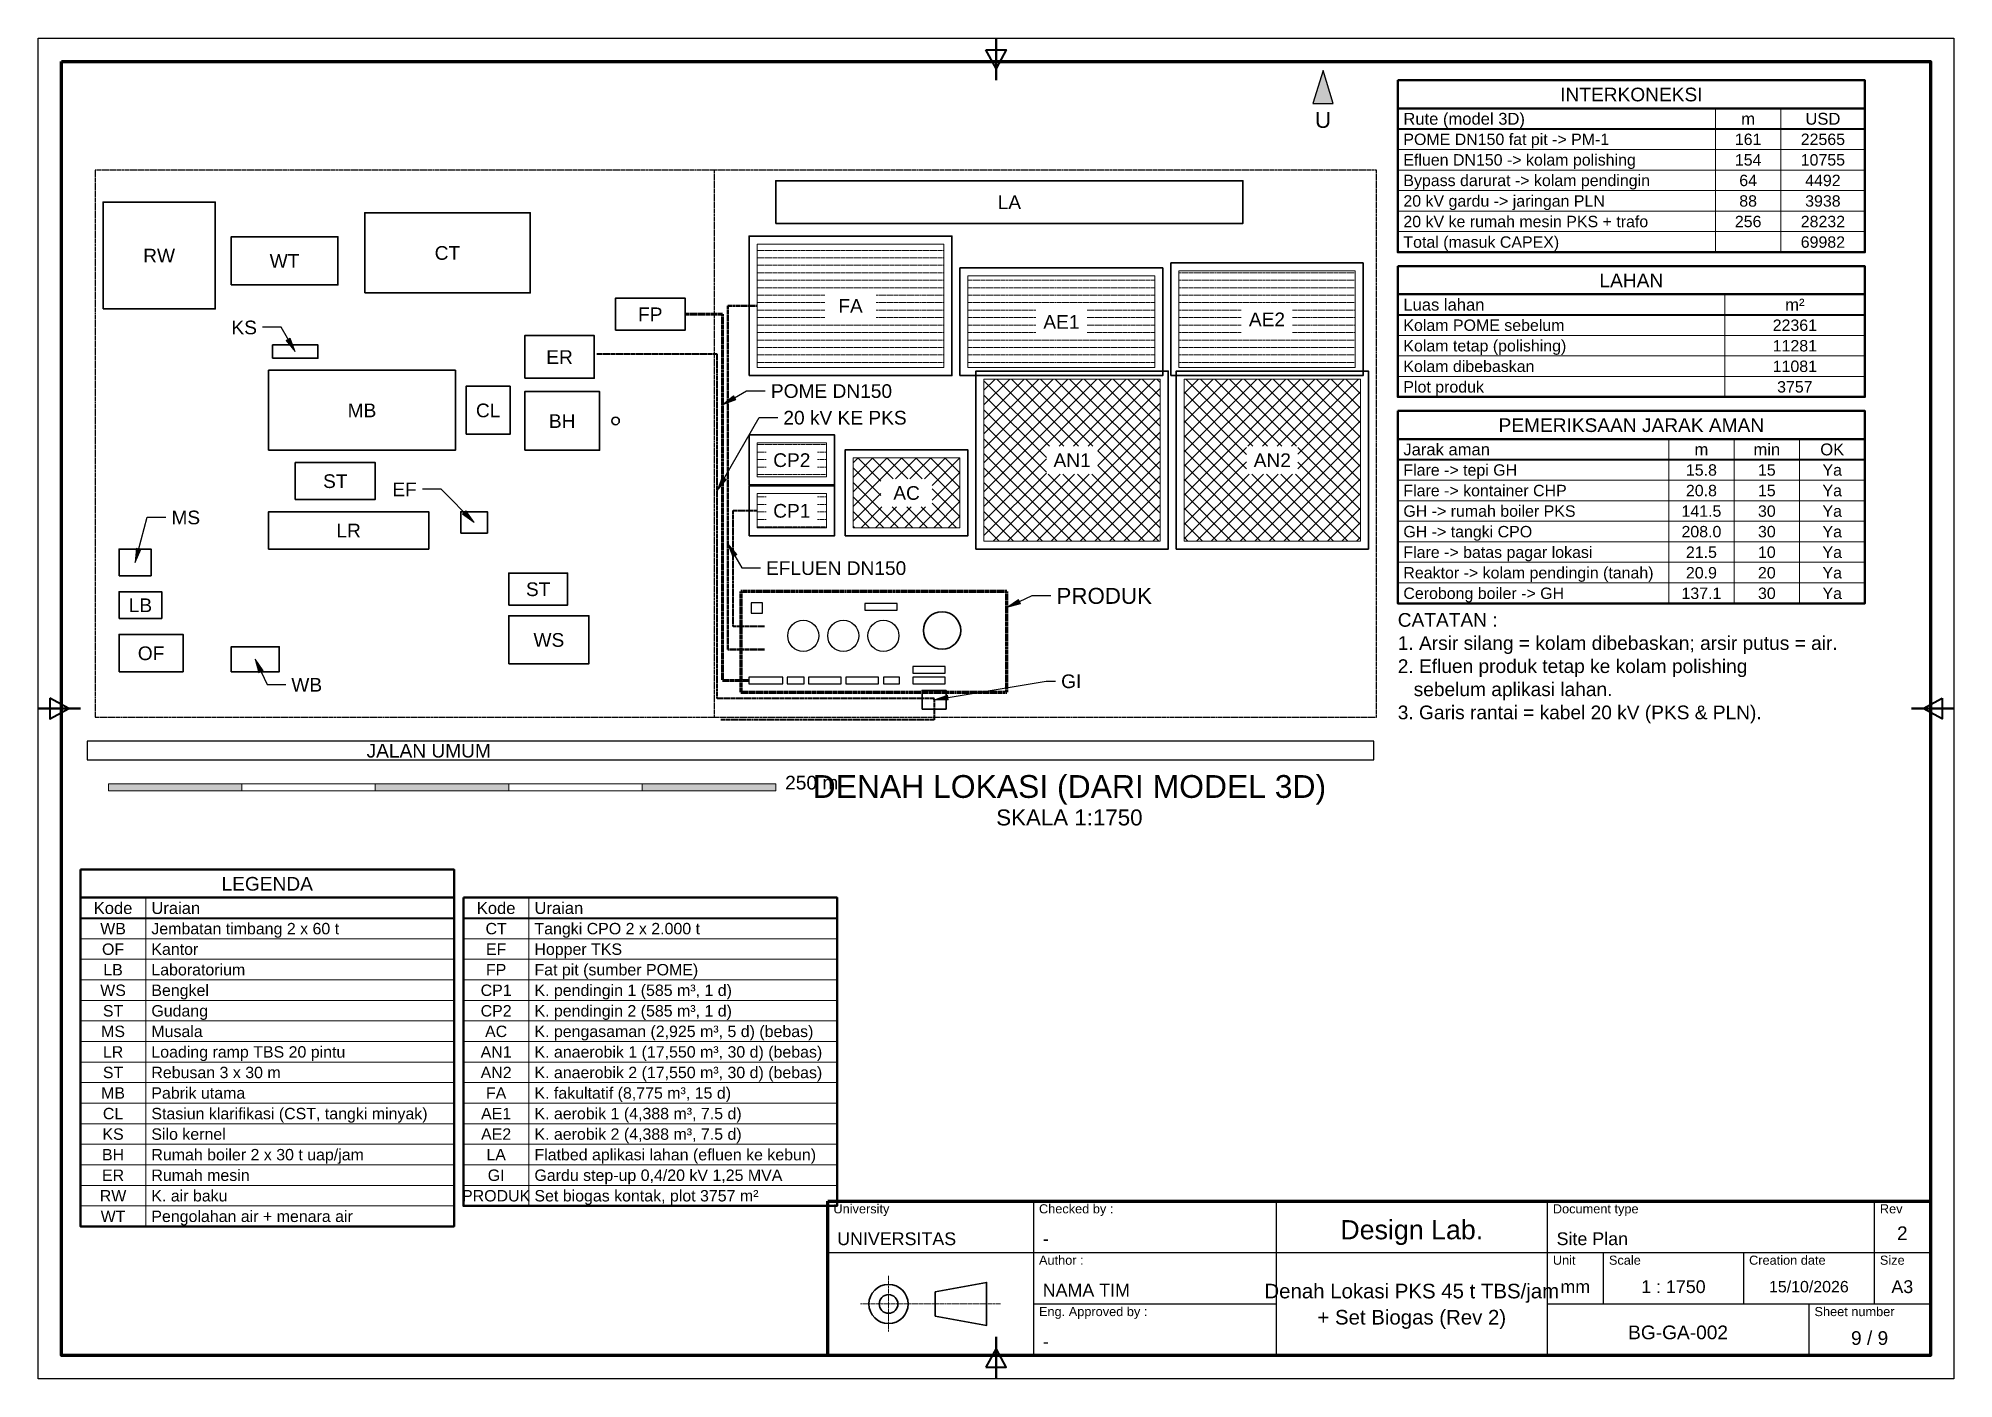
# Model space of a CAD drawing. Header units: millimetres. Extents: x 5 to 415, y 5 to 292.
import ezdxf
from ezdxf.enums import TextEntityAlignment as Align

# ---------------------------------------------------------------- set-up
doc = ezdxf.new("R2010")
doc.units = ezdxf.units.MM
doc.linetypes.add('DASHED', pattern=[1.524, 1.27, -0.254])
for name, color, linetype in [('PFD-BINGKAI', 7, 'Continuous'), ('PFD-INSTRUMEN', 7, 'Continuous'), ('PFD-PERALATAN', 7, 'Continuous'), ('PFD-PROSES', 7, 'Continuous'), ('PFD-TABEL', 7, 'Continuous'), ('PFD-TEKS', 7, 'Continuous'), ('PFD-UTILITAS', 8, 'Continuous')]:
    doc.layers.add(name, color=color, linetype=linetype)
doc.styles.add('PFD', font='arial.ttf')

msp = doc.modelspace()

# ---------------------------------------------------------------- hatches: boundary and pattern name
at = {"layer": 'PFD-INSTRUMEN'}
for points in [[(60, 224.93), (58.07, 227.28), (58.93, 227.78)], [(151.43, 213.5), (153.78, 215.43), (154.28, 214.57)], [(150.29, 195.21), (151.35, 198.06), (152.22, 197.56)], [(98.29, 188.36), (95.81, 190.12), (96.52, 190.83)], [(25.71, 179.79), (26.01, 182.81), (26.97, 182.55)], [(152.57, 183.79), (154.5, 181.44), (153.64, 180.94)], [(212.31, 170.13), (214.82, 171.85), (215.24, 170.94)], [(51.43, 159.04), (53.15, 156.54), (52.24, 156.11)], [(196.74, 150.36), (199.62, 151.34), (199.78, 150.36)], [(20, 132.36), (48.57, 132.36), (48.57, 130.86), (20, 130.86)], [(77.14, 132.36), (105.71, 132.36), (105.71, 130.86), (77.14, 130.86)], [(134.29, 132.36), (162.86, 132.36), (162.86, 130.86), (134.29, 130.86)]]:
    msp.add_hatch(color=7, dxfattribs=at).paths.add_polyline_path(points)
at = {"layer": 'PFD-PERALATAN'}
msp.add_hatch(color=7, dxfattribs=at).paths.add_polyline_path([(280, 285.07), (277.8, 278.07), (282.2, 278.07)])

# ---------------------------------------------------------------- linework, layer by layer
at = {"layer": 'PFD-BINGKAI', "linetype": 'Continuous', "lineweight": 30, "ltscale": 0.35}
msp.add_lwpolyline([(5, 292), (415, 292), (415, 5), (5, 5)], close=True, dxfattribs=at)
at = {"layer": 'PFD-BINGKAI', "linetype": 'Continuous', "lineweight": 50, "ltscale": 0.35}
for points in [[(210, 292), (210, 283)], [(5, 148.5), (14, 148.5)], [(415, 148.5), (406, 148.5)], [(210, 5), (210, 14)]]:
    msp.add_lwpolyline(points, dxfattribs=at)
at = {"layer": 'PFD-BINGKAI', "linetype": 'Continuous', "lineweight": 80, "ltscale": 0.35}
msp.add_lwpolyline([(10, 287), (410, 287), (410, 10), (10, 10)], close=True, dxfattribs=at)
at = {"layer": 'PFD-BINGKAI', "linetype": 'Continuous', "lineweight": 40, "ltscale": 0.35}
for points in [[(207.8, 289.5), (212.2, 289.5), (210, 285.5)], [(7.5, 150.7), (7.5, 146.3), (11.5, 148.5)], [(412.5, 150.7), (412.5, 146.3), (408.5, 148.5)], [(207.8, 7.5), (212.2, 7.5), (210, 11.5)]]:
    msp.add_lwpolyline(points, close=True, dxfattribs=at)
at = {"layer": 'PFD-BINGKAI', "linetype": 'Continuous', "lineweight": 70, "ltscale": 0.35}
msp.add_lwpolyline([(174, 43), (410, 43), (410, 10), (174, 10)], close=True, dxfattribs=at)
at = {"layer": 'PFD-BINGKAI', "linetype": 'Continuous', "lineweight": 30, "ltscale": 0.35}
for points in [[(218, 43), (218, 10)], [(270, 43), (270, 10)], [(328, 43), (328, 10)], [(398, 43), (398, 21)], [(174, 32), (270, 32)], [(270, 32), (328, 32)], [(328, 32), (410, 32)], [(340, 32), (340, 21)], [(370, 32), (370, 21)], [(398, 32), (398, 21)], [(218, 21), (270, 21)], [(328, 21), (410, 21)], [(384, 21), (384, 10)]]:
    msp.add_lwpolyline(points, dxfattribs=at)
at = {"layer": 'PFD-BINGKAI', "linetype": 'DASHED', "lineweight": 20, "ltscale": 0.35}
for points in [[(187, 27), (187, 15)], [(181, 21), (211, 21)]]:
    msp.add_lwpolyline(points, dxfattribs=at)
at = {"layer": 'PFD-BINGKAI', "linetype": 'Continuous', "lineweight": 35, "ltscale": 0.35}
msp.add_lwpolyline([(197, 23.6), (208, 25.6), (208, 16.4), (197, 18.4)], close=True, dxfattribs=at)
at = {"layer": 'PFD-BINGKAI', "lineweight": 35}
for radius in [4.2, 2]:
    msp.add_circle((187, 21), radius, dxfattribs=at)
at = {"layer": 'PFD-INSTRUMEN', "linetype": 'DASHED', "lineweight": 30, "ltscale": 0.35}
for points in [[(17.14, 146.64), (149.71, 146.64), (149.71, 263.79), (17.14, 263.79), (17.14, 146.64)], [(149.71, 146.64), (291.43, 146.64), (291.43, 263.79), (149.71, 263.79)]]:
    msp.add_lwpolyline(points, dxfattribs=at)
at = {"layer": 'PFD-INSTRUMEN', "linetype": 'Continuous', "lineweight": 25, "ltscale": 0.35}
for points in [[(57, 230.12), (53, 230.12)], [(60, 224.93), (57, 230.12)], [(151.43, 213.5), (156.62, 216.5)], [(156.62, 216.5), (160.62, 216.5)], [(150.29, 195.21), (159.29, 210.8)], [(159.29, 210.8), (163.29, 210.8)], [(91.21, 195.43), (87.21, 195.43)], [(98.29, 188.36), (91.21, 195.43)], [(25.71, 179.79), (28.3, 189.44)], [(28.3, 189.44), (32.3, 189.44)], [(152.57, 183.79), (155.57, 178.59)], [(155.57, 178.59), (159.57, 178.59)], [(212.31, 170.13), (217.75, 172.66)], [(217.75, 172.66), (221.75, 172.66)], [(51.43, 159.04), (53.96, 153.61)], [(53.96, 153.61), (57.96, 153.61)], [(196.74, 150.36), (220.74, 154.36)], [(220.74, 154.36), (222.74, 154.36)]]:
    msp.add_lwpolyline(points, dxfattribs=at)
at = {"layer": 'PFD-INSTRUMEN', "linetype": 'Continuous', "lineweight": 5, "ltscale": 0.35}
for points in [[(60, 224.93), (58.07, 227.28), (58.93, 227.78)], [(151.43, 213.5), (153.78, 215.43), (154.28, 214.57)], [(150.29, 195.21), (151.35, 198.06), (152.22, 197.56)], [(98.29, 188.36), (95.81, 190.12), (96.52, 190.83)], [(25.71, 179.79), (26.01, 182.81), (26.97, 182.55)], [(152.57, 183.79), (154.5, 181.44), (153.64, 180.94)], [(212.31, 170.13), (214.82, 171.85), (215.24, 170.94)], [(51.43, 159.04), (53.15, 156.54), (52.24, 156.11)], [(196.74, 150.36), (199.62, 151.34), (199.78, 150.36)]]:
    msp.add_lwpolyline(points, close=True, dxfattribs=at)
at = {"layer": 'PFD-INSTRUMEN', "linetype": 'Continuous', "lineweight": 20, "ltscale": 0.35}
for points in [[(20, 132.36), (48.57, 132.36), (48.57, 130.86), (20, 130.86)], [(48.57, 132.36), (77.14, 132.36), (77.14, 130.86), (48.57, 130.86)], [(77.14, 132.36), (105.71, 132.36), (105.71, 130.86), (77.14, 130.86)], [(105.71, 132.36), (134.29, 132.36), (134.29, 130.86), (105.71, 130.86)], [(134.29, 132.36), (162.86, 132.36), (162.86, 130.86), (134.29, 130.86)]]:
    msp.add_lwpolyline(points, close=True, dxfattribs=at)
at = {"layer": 'PFD-PERALATAN', "linetype": 'Continuous', "lineweight": 30, "ltscale": 0.35}
msp.add_lwpolyline([(280, 285.07), (277.8, 278.07), (282.2, 278.07)], close=True, dxfattribs=at)
at = {"layer": 'PFD-PERALATAN', "linetype": 'Continuous', "lineweight": 35, "ltscale": 0.35}
for points in [[(162.86, 252.36), (262.86, 252.36), (262.86, 261.5), (162.86, 261.5)], [(18.86, 234.07), (42.86, 234.07), (42.86, 256.93), (18.86, 256.93)], [(74.86, 237.5), (110.29, 237.5), (110.29, 254.64), (74.86, 254.64)], [(46.29, 239.21), (69.14, 239.21), (69.14, 249.5), (46.29, 249.5)], [(157.14, 219.79), (200.57, 219.79), (200.57, 249.66), (157.14, 249.66)], [(202.29, 219.79), (245.71, 219.79), (245.71, 242.84), (202.29, 242.84)], [(247.43, 219.79), (288.57, 219.79), (288.57, 243.92), (247.43, 243.92)], [(128.57, 229.5), (143.43, 229.5), (143.43, 236.36), (128.57, 236.36)], [(55.14, 223.5), (64.86, 223.5), (64.86, 226.36), (55.14, 226.36)], [(109.14, 219.21), (124, 219.21), (124, 228.36), (109.14, 228.36)], [(54.29, 203.79), (94.29, 203.79), (94.29, 220.93), (54.29, 220.93)], [(96.57, 207.21), (106, 207.21), (106, 217.5), (96.57, 217.5)], [(205.71, 182.64), (246.86, 182.64), (246.86, 220.75), (205.71, 220.75)], [(248.57, 182.64), (289.71, 182.64), (289.71, 220.75), (248.57, 220.75)], [(109.14, 203.79), (125.14, 203.79), (125.14, 216.36), (109.14, 216.36)], [(157.14, 196.36), (175.43, 196.36), (175.43, 207.07), (157.14, 207.07)], [(60, 193.27), (77.14, 193.27), (77.14, 201.16), (60, 201.16)], [(177.71, 185.5), (204, 185.5), (204, 203.87), (177.71, 203.87)], [(157.14, 185.5), (175.43, 185.5), (175.43, 196.21), (157.14, 196.21)], [(54.29, 182.64), (88.57, 182.64), (88.57, 190.64), (54.29, 190.64)], [(95.43, 186.07), (101.14, 186.07), (101.14, 190.64), (95.43, 190.64)], [(22.29, 176.93), (29.14, 176.93), (29.14, 182.64), (22.29, 182.64)], [(105.71, 170.64), (118.29, 170.64), (118.29, 177.5), (105.71, 177.5)], [(22.29, 167.79), (31.43, 167.79), (31.43, 173.5), (22.29, 173.5)], [(105.71, 158.07), (122.86, 158.07), (122.86, 168.36), (105.71, 168.36)], [(22.29, 156.36), (36, 156.36), (36, 164.36), (22.29, 164.36)], [(46.29, 156.36), (56.57, 156.36), (56.57, 161.73), (46.29, 161.73)], [(194.17, 148.36), (199.31, 148.36), (199.31, 152.36), (194.17, 152.36)]]:
    msp.add_lwpolyline(points, close=True, dxfattribs=at)
at = {"layer": 'PFD-PERALATAN', "linetype": 'Continuous', "lineweight": 20, "ltscale": 0.35}
for points in [[(158.86, 221.5), (198.86, 221.5), (198.86, 247.95), (158.86, 247.95)], [(249.14, 221.5), (286.86, 221.5), (286.86, 242.21), (249.14, 242.21)], [(204, 221.5), (244, 221.5), (244, 241.12), (204, 241.12)], [(207.43, 184.36), (245.14, 184.36), (245.14, 219.03), (207.43, 219.03)], [(250.29, 184.36), (288, 184.36), (288, 219.03), (250.29, 219.03)], [(158.86, 198.07), (173.71, 198.07), (173.71, 205.36), (158.86, 205.36)], [(179.43, 187.21), (202.29, 187.21), (202.29, 202.15), (179.43, 202.15)], [(158.86, 187.21), (173.71, 187.21), (173.71, 194.5), (158.86, 194.5)]]:
    msp.add_lwpolyline(points, close=True, dxfattribs=at)
at = {"layer": 'PFD-PERALATAN', "linetype": 'DASHED', "lineweight": 70, "ltscale": 0.35}
msp.add_lwpolyline([(155.37, 152.01), (212.31, 152.01), (212.31, 173.56), (155.37, 173.56)], close=True, dxfattribs=at)
at = {"layer": 'PFD-PERALATAN', "linetype": 'Continuous', "lineweight": 25, "ltscale": 0.35}
for points in [[(157.6, 168.93), (160.01, 168.93), (160.01, 171.11), (157.6, 171.11)], [(181.89, 169.56), (188.85, 169.56), (188.85, 170.95), (181.89, 170.95)], [(192.17, 156.07), (199.14, 156.07), (199.14, 157.46), (192.17, 157.46)], [(157.09, 153.79), (164.4, 153.79), (164.4, 155.18), (157.09, 155.18)], [(165.31, 153.79), (168.95, 153.79), (168.95, 155.18), (165.31, 155.18)], [(169.89, 153.79), (176.85, 153.79), (176.85, 155.18), (169.89, 155.18)], [(177.89, 153.79), (184.85, 153.79), (184.85, 155.18), (177.89, 155.18)], [(185.89, 153.79), (189.35, 153.79), (189.35, 155.18), (185.89, 155.18)], [(192.17, 153.79), (199.14, 153.79), (199.14, 155.18), (192.17, 155.18)]]:
    msp.add_lwpolyline(points, close=True, dxfattribs=at)
at = {"layer": 'PFD-PERALATAN', "lineweight": 35}
for centre, radius in [((128.57, 210.07), 0.8), ((198.46, 165.21), 4)]:
    msp.add_circle(centre, radius, dxfattribs=at)
at = {"layer": 'PFD-PERALATAN', "lineweight": 30}
for centre in [(168.74, 164.07), (177.31, 164.07), (185.89, 164.07)]:
    msp.add_circle(centre, 3.33, dxfattribs=at)
at = {"layer": 'PFD-PROSES', "linetype": 'DASHED', "lineweight": 15, "ltscale": 0.35}
for points in [[(158.86, 246.6), (198.86, 246.6)], [(158.86, 245), (198.86, 245)], [(158.86, 243.4), (198.86, 243.4)], [(158.86, 241.8), (198.86, 241.8)], [(158.86, 240.2), (198.86, 240.2)], [(158.86, 238.6), (198.86, 238.6)], [(204, 240.2), (244, 240.2)], [(204, 238.6), (244, 238.6)], [(249.14, 241.8), (286.86, 241.8)], [(249.14, 240.2), (286.86, 240.2)], [(249.14, 238.6), (286.86, 238.6)], [(158.86, 237), (173.36, 237)], [(158.86, 235.4), (173.36, 235.4)], [(158.86, 233.8), (173.36, 233.8)], [(184.36, 237), (198.86, 237)], [(184.36, 235.4), (198.86, 235.4)], [(184.36, 233.8), (198.86, 233.8)], [(204, 237), (244, 237)], [(204, 235.4), (244, 235.4)], [(204, 233.8), (218.5, 233.8)], [(229.5, 233.8), (244, 233.8)], [(249.14, 237), (286.86, 237)], [(249.14, 235.4), (286.86, 235.4)], [(249.14, 233.8), (262.5, 233.8)], [(273.5, 233.8), (286.86, 233.8)], [(158.86, 232.2), (173.36, 232.2)], [(158.86, 230.6), (198.86, 230.6)], [(184.36, 232.2), (198.86, 232.2)], [(204, 232.2), (218.5, 232.2)], [(204, 230.6), (218.5, 230.6)], [(229.5, 232.2), (244, 232.2)], [(229.5, 230.6), (244, 230.6)], [(249.14, 232.2), (262.5, 232.2)], [(249.14, 230.6), (262.5, 230.6)], [(273.5, 232.2), (286.86, 232.2)], [(273.5, 230.6), (286.86, 230.6)], [(158.86, 229), (198.86, 229)], [(158.86, 227.4), (198.86, 227.4)], [(158.86, 225.8), (198.86, 225.8)], [(204, 229), (218.5, 229)], [(204, 227.4), (244, 227.4)], [(204, 225.8), (244, 225.8)], [(229.5, 229), (244, 229)], [(249.14, 229), (262.5, 229)], [(249.14, 227.4), (286.86, 227.4)], [(249.14, 225.8), (286.86, 225.8)], [(273.5, 229), (286.86, 229)], [(158.86, 224.2), (198.86, 224.2)], [(158.86, 222.6), (198.86, 222.6)], [(204, 224.2), (244, 224.2)], [(204, 222.6), (244, 222.6)], [(249.14, 224.2), (286.86, 224.2)], [(249.14, 222.6), (286.86, 222.6)], [(158.86, 205), (173.71, 205)], [(158.86, 203.4), (160.79, 203.4)], [(158.86, 201.8), (160.79, 201.8)], [(171.79, 203.4), (173.71, 203.4)], [(171.79, 201.8), (173.71, 201.8)], [(158.86, 200.2), (160.79, 200.2)], [(158.86, 198.6), (173.71, 198.6)], [(171.79, 200.2), (173.71, 200.2)], [(158.86, 193.8), (160.79, 193.8)], [(171.79, 193.8), (173.71, 193.8)], [(158.86, 192.2), (160.79, 192.2)], [(158.86, 190.6), (160.79, 190.6)], [(158.86, 189), (160.79, 189)], [(171.79, 192.2), (173.71, 192.2)], [(171.79, 190.6), (173.71, 190.6)], [(171.79, 189), (173.71, 189)], [(158.86, 187.4), (173.71, 187.4)]]:
    msp.add_lwpolyline(points, dxfattribs=at)
at = {"layer": 'PFD-PROSES', "linetype": 'DASHED', "lineweight": 50, "ltscale": 0.35}
msp.add_lwpolyline([(160.46, 161.1), (152.57, 161.1), (152.57, 234.72), (158.86, 234.72)], dxfattribs=at)
at = {"layer": 'PFD-PROSES', "linetype": 'DASHED', "lineweight": 60, "ltscale": 0.35}
msp.add_lwpolyline([(143.43, 232.93), (151.43, 232.93), (151.43, 154.48), (157.09, 154.48)], dxfattribs=at)
at = {"layer": 'PFD-PROSES', "linetype": 'DASHED', "lineweight": 40, "ltscale": 0.35}
for points in [[(196.74, 150.36), (196.74, 150.64), (150.29, 150.64), (150.29, 224.36), (124.57, 224.36)], [(160.46, 166.07), (153.71, 166.07), (153.71, 190.86), (158.86, 190.86)], [(196.74, 150.36), (196.74, 146.07), (173.89, 146.07), (151.03, 146.07)]]:
    msp.add_lwpolyline(points, dxfattribs=at)
at = {"layer": 'PFD-PROSES', "linetype": 'Continuous', "lineweight": 15, "ltscale": 0.35}
for points in [[(207.43, 216.64), (209.82, 219.03)], [(207.43, 213.52), (212.94, 219.03)], [(207.43, 210.41), (216.05, 219.03)], [(207.43, 207.3), (219.16, 219.03)], [(207.43, 204.19), (222.27, 219.03)], [(207.43, 201.08), (225.38, 219.03)], [(207.43, 197.97), (228.49, 219.03)], [(207.43, 194.86), (231.6, 219.03)], [(207.43, 191.75), (234.72, 219.03)], [(207.43, 218.69), (221.42, 204.69)], [(210.2, 219.03), (224.53, 204.69)], [(213.31, 219.03), (227.65, 204.69)], [(216.42, 219.03), (230.76, 204.69)], [(219.53, 219.03), (245.14, 193.42)], [(222.64, 219.03), (245.14, 196.53)], [(223.49, 204.69), (237.83, 219.03)], [(225.75, 219.03), (245.14, 199.64)], [(226.6, 204.69), (240.94, 219.03)], [(228.86, 219.03), (245.14, 202.75)], [(229.71, 204.69), (244.05, 219.03)], [(231.98, 219.03), (245.14, 205.86)], [(235.09, 219.03), (245.14, 208.98)], [(238.2, 219.03), (245.14, 212.09)], [(241.31, 219.03), (245.14, 215.2)], [(244.42, 219.03), (245.14, 218.31)], [(250.29, 215.94), (253.38, 219.03)], [(250.29, 212.82), (256.49, 219.03)], [(250.29, 209.71), (259.61, 219.03)], [(250.29, 206.6), (262.72, 219.03)], [(250.29, 203.49), (265.83, 219.03)], [(250.29, 200.38), (268.94, 219.03)], [(250.29, 197.27), (272.05, 219.03)], [(250.29, 194.16), (275.16, 219.03)], [(250.64, 219.03), (264.98, 204.69)], [(253.75, 219.03), (268.09, 204.69)], [(256.87, 219.03), (271.2, 204.69)], [(259.98, 219.03), (274.31, 204.69)], [(263.09, 219.03), (288, 194.12)], [(263.94, 204.69), (278.27, 219.03)], [(266.2, 219.03), (288, 197.23)], [(267.05, 204.69), (281.38, 219.03)], [(269.31, 219.03), (288, 200.34)], [(270.16, 204.69), (284.5, 219.03)], [(272.42, 219.03), (288, 203.45)], [(273.27, 204.69), (287.61, 219.03)], [(275.53, 219.03), (288, 206.57)], [(278.64, 219.03), (288, 209.68)], [(281.76, 219.03), (288, 212.79)], [(284.87, 219.03), (288, 215.9)], [(207.43, 215.58), (220.79, 202.22)], [(231.79, 203.66), (245.14, 217.02)], [(231.79, 200.55), (245.14, 213.9)], [(250.29, 216.28), (263.64, 202.92)], [(274.64, 202.96), (288, 216.31)], [(274.64, 199.85), (288, 213.2)], [(207.43, 212.47), (220.79, 199.11)], [(207.43, 209.36), (232.43, 184.36)], [(218.71, 184.36), (245.14, 210.79)], [(250.29, 213.17), (263.64, 199.81)], [(250.29, 210.06), (275.98, 184.36)], [(262.27, 184.36), (288, 210.09)], [(207.43, 206.24), (229.32, 184.36)], [(221.82, 184.36), (245.14, 207.68)], [(250.29, 206.94), (272.87, 184.36)], [(265.38, 184.36), (288, 206.98)], [(179.43, 201.08), (180.5, 202.15)], [(179.43, 197.97), (183.61, 202.15)], [(179.43, 194.86), (186.72, 202.15)], [(180.41, 202.15), (185.36, 197.2)], [(183.52, 202.15), (187.99, 197.68)], [(185.36, 197.68), (189.83, 202.15)], [(186.63, 202.15), (191.1, 197.68)], [(188.48, 197.68), (192.95, 202.15)], [(189.74, 202.15), (194.21, 197.68)], [(191.59, 197.68), (196.06, 202.15)], [(192.85, 202.15), (202.29, 192.72)], [(194.7, 197.68), (199.17, 202.15)], [(195.96, 202.15), (202.29, 195.83)], [(196.36, 196.23), (202.28, 202.15)], [(199.07, 202.15), (202.29, 198.94)], [(207.43, 203.13), (226.2, 184.36)], [(207.43, 188.63), (220.79, 201.99)], [(224.93, 184.36), (245.14, 204.57)], [(228.04, 184.36), (245.14, 201.46)], [(231.79, 203.67), (245.14, 190.31)], [(250.29, 191.05), (263.64, 204.4)], [(250.29, 203.83), (269.76, 184.36)], [(250.29, 187.93), (263.64, 201.29)], [(268.49, 184.36), (288, 203.87)], [(274.64, 204.37), (288, 191.01)], [(274.64, 201.26), (288, 187.9)], [(179.43, 200.02), (185.36, 194.09)], [(179.43, 191.75), (185.36, 197.68)], [(179.43, 196.91), (189.12, 187.21)], [(196.36, 193.12), (202.29, 199.05)], [(207.43, 200.02), (223.09, 184.36)], [(207.43, 185.52), (220.79, 198.88)], [(207.43, 196.91), (219.98, 184.36)], [(209.37, 184.36), (223.71, 198.69)], [(212.48, 184.36), (226.82, 198.69)], [(215.6, 184.36), (229.93, 198.69)], [(221.2, 198.69), (235.54, 184.36)], [(224.31, 198.69), (238.65, 184.36)], [(227.42, 198.69), (241.76, 184.36)], [(230.53, 198.69), (244.87, 184.36)], [(231.15, 184.36), (245.14, 198.35)], [(231.79, 200.55), (245.14, 187.2)], [(250.29, 200.72), (266.65, 184.36)], [(250.29, 184.82), (264.16, 198.69)], [(250.29, 197.61), (263.54, 184.36)], [(252.93, 184.36), (267.27, 198.69)], [(256.04, 184.36), (270.38, 198.69)], [(259.15, 184.36), (273.49, 198.69)], [(264.76, 198.69), (279.1, 184.36)], [(267.87, 198.69), (282.21, 184.36)], [(270.98, 198.69), (285.32, 184.36)], [(271.6, 184.36), (288, 200.76)], [(274.09, 198.69), (288, 184.79)], [(274.71, 184.36), (288, 197.65)], [(179.43, 188.64), (185.36, 194.56)], [(179.43, 193.8), (186.01, 187.21)], [(193.56, 187.21), (202.29, 195.94)], [(196.36, 195.54), (202.29, 189.61)], [(196.67, 187.21), (202.29, 192.83)], [(207.43, 193.8), (216.87, 184.36)], [(234.26, 184.36), (245.14, 195.24)], [(250.29, 194.5), (260.43, 184.36)], [(277.82, 184.36), (288, 194.54)], [(179.43, 190.69), (182.9, 187.21)], [(181.12, 187.21), (185.59, 191.68)], [(184.23, 187.21), (188.7, 191.68)], [(187.34, 187.21), (191.81, 191.68)], [(187.76, 191.68), (192.23, 187.21)], [(190.45, 187.21), (194.92, 191.68)], [(190.88, 191.68), (195.35, 187.21)], [(193.99, 191.68), (198.46, 187.21)], [(196.36, 192.43), (201.57, 187.21)], [(199.79, 187.21), (202.29, 189.71)], [(207.43, 190.69), (213.76, 184.36)], [(237.37, 184.36), (245.14, 192.13)], [(240.49, 184.36), (245.14, 189.01)], [(250.29, 191.39), (257.32, 184.36)], [(280.93, 184.36), (288, 191.42)], [(179.43, 187.57), (179.79, 187.21)], [(207.43, 187.58), (210.65, 184.36)], [(243.6, 184.36), (245.14, 185.9)], [(250.29, 188.28), (254.21, 184.36)], [(250.29, 185.17), (251.09, 184.36)], [(284.04, 184.36), (288, 188.31)], [(287.16, 184.36), (288, 185.2)]]:
    msp.add_lwpolyline(points, dxfattribs=at)
at = {"layer": 'PFD-TABEL', "linetype": 'Continuous', "lineweight": 50, "ltscale": 0.35}
for points in [[(296, 283), (396, 283), (396, 277), (296, 277)], [(296, 283), (396, 283), (396, 246.2), (296, 246.2)], [(296, 243.2), (396, 243.2), (396, 237.2), (296, 237.2)], [(296, 243.2), (396, 243.2), (396, 215.2), (296, 215.2)], [(296, 212.2), (396, 212.2), (396, 206.2), (296, 206.2)], [(296, 212.2), (396, 212.2), (396, 171), (296, 171)], [(14, 114), (94, 114), (94, 108), (14, 108)], [(14, 114), (94, 114), (94, 37.6), (14, 37.6)], [(96, 108), (176, 108), (176, 42), (96, 42)]]:
    msp.add_lwpolyline(points, close=True, dxfattribs=at)
at = {"layer": 'PFD-TABEL', "linetype": 'Continuous', "lineweight": 15, "ltscale": 0.35}
for points in [[(364, 277), (364, 246.2)], [(378, 277), (378, 246.2)], [(296, 268.2), (396, 268.2)], [(296, 263.8), (396, 263.8)], [(296, 259.4), (396, 259.4)], [(296, 255), (396, 255)], [(296, 250.6), (396, 250.6)], [(296, 246.2), (396, 246.2)], [(366, 237.2), (366, 215.2)], [(296, 228.4), (396, 228.4)], [(296, 224), (396, 224)], [(296, 219.6), (396, 219.6)], [(296, 215.2), (396, 215.2)], [(354, 206.2), (354, 171)], [(368, 206.2), (368, 171)], [(382, 206.2), (382, 171)], [(296, 197.4), (396, 197.4)], [(296, 193), (396, 193)], [(296, 188.6), (396, 188.6)], [(296, 184.2), (396, 184.2)], [(296, 179.8), (396, 179.8)], [(296, 175.4), (396, 175.4)], [(296, 171), (396, 171)], [(28, 108), (28, 37.6)], [(110, 108), (110, 42)], [(14, 99.2), (94, 99.2)], [(96, 99.2), (176, 99.2)], [(14, 94.8), (94, 94.8)], [(96, 94.8), (176, 94.8)], [(14, 90.4), (94, 90.4)], [(96, 90.4), (176, 90.4)], [(14, 86), (94, 86)], [(96, 86), (176, 86)], [(14, 81.6), (94, 81.6)], [(96, 81.6), (176, 81.6)], [(14, 77.2), (94, 77.2)], [(96, 77.2), (176, 77.2)], [(14, 72.8), (94, 72.8)], [(96, 72.8), (176, 72.8)], [(14, 68.4), (94, 68.4)], [(96, 68.4), (176, 68.4)], [(14, 64), (94, 64)], [(96, 64), (176, 64)], [(14, 59.6), (94, 59.6)], [(96, 59.6), (176, 59.6)], [(14, 55.2), (94, 55.2)], [(96, 55.2), (176, 55.2)], [(14, 50.8), (94, 50.8)], [(96, 50.8), (176, 50.8)], [(14, 46.4), (94, 46.4)], [(96, 46.4), (176, 46.4)], [(14, 42), (94, 42)], [(96, 42), (176, 42)], [(14, 37.6), (94, 37.6)]]:
    msp.add_lwpolyline(points, dxfattribs=at)
at = {"layer": 'PFD-TABEL', "linetype": 'Continuous', "lineweight": 40, "ltscale": 0.35}
for points in [[(296, 272.6), (396, 272.6)], [(296, 232.8), (396, 232.8)], [(296, 201.8), (396, 201.8)], [(14, 103.6), (94, 103.6)], [(96, 103.6), (176, 103.6)]]:
    msp.add_lwpolyline(points, dxfattribs=at)
at = {"layer": 'PFD-UTILITAS', "linetype": 'Continuous', "lineweight": 25, "ltscale": 0.35}
msp.add_lwpolyline([(15.43, 137.5), (290.86, 137.5), (290.86, 141.5), (15.43, 141.5)], close=True, dxfattribs=at)

# ---------------------------------------------------------------- texts
at = {"layer": 'PFD-BINGKAI', "style": 'PFD'}
for s, height, p in [('University', 1.953, (175.2, 40.4)), ('Checked by :', 1.9531, (219.2, 40.4)), ('Document type', 1.9531, (329.2, 40.4)), ('Rev', 1.953, (399.2, 40.4)), ('UNIVERSITAS', 2.7343, (176, 33.6)), ('-', 2.73, (220, 33.6)), ('Site Plan', 2.734, (330, 33.6)), ('Author :', 1.953, (219.2, 29.4)), ('Unit', 1.953, (329.2, 29.4)), ('Scale', 1.953, (341.2, 29.4)), ('Creation date', 1.9531, (371.2, 29.4)), ('Size', 1.953, (399.2, 29.4)), ('NAMA TIM', 2.734, (220, 22.6)), ('Eng. Approved by :', 1.9531, (219.2, 18.4)), ('Sheet number', 1.9531, (385.2, 18.4)), ('-', 2.73, (220, 11.6))]:
    msp.add_text(s, height=height, dxfattribs=at).set_placement(p)
for s, height, p in [('Design Lab.', 4.1015, (299, 34.85)), ('2', 2.93, (404, 34.68)), ('Denah Lokasi PKS 45 t TBS/jam', 3.1249, (299, 22.2)), ('mm', 2.734, (334, 23.34)), ('1 : 1750', 2.734, (355, 23.34)), ('15/10/2026', 2.441, (384, 23.49)), ('A3', 2.734, (404, 23.34)), ('+ Set Biogas (Rev 2)', 3.1249, (299, 16.6)), ('BG-GA-002', 2.93, (356, 13.45)), ('9 / 9', 2.93, (397, 12.24))]:
    msp.add_text(s, height=height, dxfattribs=at).set_placement(p, align=Align.CENTER)
at = {"layer": 'PFD-TABEL', "style": 'PFD'}
for s, height, p in [('INTERKONEKSI', 2.9296, (346, 278.5)), ('m', 2.54, (371, 273.5)), ('USD', 2.539, (387, 273.5)), ('161', 2.441, (371, 269.15)), ('22565', 2.441, (387, 269.15)), ('154', 2.441, (371, 264.75)), ('10755', 2.441, (387, 264.75)), ('64', 2.441, (371, 260.35)), ('4492', 2.441, (387, 260.35)), ('88', 2.441, (371, 255.95)), ('3938', 2.441, (387, 255.95)), ('256', 2.441, (371, 251.55)), ('28232', 2.441, (387, 251.55)), ('69982', 2.441, (387, 247.15)), ('LAHAN', 2.93, (346, 238.7)), ('m²', 2.539, (381, 233.7)), ('22361', 2.441, (381, 229.35)), ('11281', 2.441, (381, 224.95)), ('11081', 2.441, (381, 220.55)), ('3757', 2.441, (381, 216.15)), ('PEMERIKSAAN JARAK AMAN', 2.9296, (346, 207.7)), ('min', 2.539, (375, 202.7)), ('OK', 2.539, (389, 202.7)), ('m', 2.54, (361, 202.7)), ('15.8', 2.441, (361, 198.35)), ('15', 2.441, (375, 198.35)), ('Ya', 2.441, (389, 198.35)), ('20.8', 2.441, (361, 193.95)), ('15', 2.441, (375, 193.95)), ('Ya', 2.441, (389, 193.95)), ('141.5', 2.441, (361, 189.55)), ('30', 2.441, (375, 189.55)), ('Ya', 2.441, (389, 189.55)), ('208.0', 2.441, (361, 185.15)), ('30', 2.441, (375, 185.15)), ('Ya', 2.441, (389, 185.15)), ('21.5', 2.441, (361, 180.75)), ('10', 2.441, (375, 180.75)), ('Ya', 2.441, (389, 180.75)), ('20.9', 2.441, (361, 176.35)), ('20', 2.441, (375, 176.35)), ('Ya', 2.441, (389, 176.35)), ('137.1', 2.441, (361, 171.95)), ('30', 2.441, (375, 171.95)), ('Ya', 2.441, (389, 171.95)), ('LEGENDA', 2.93, (54, 109.5)), ('Kode', 2.539, (21, 104.5)), ('Kode', 2.539, (103, 104.5)), ('WB', 2.441, (21, 100.15)), ('CT', 2.441, (103, 100.15)), ('OF', 2.441, (21, 95.75)), ('EF', 2.441, (103, 95.75)), ('LB', 2.441, (21, 91.35)), ('FP', 2.441, (103, 91.35)), ('WS', 2.441, (21, 86.95)), ('CP1', 2.441, (103, 86.95)), ('ST', 2.441, (21, 82.55)), ('CP2', 2.441, (103, 82.55)), ('MS', 2.441, (21, 78.15)), ('AC', 2.441, (103, 78.15)), ('LR', 2.441, (21, 73.75)), ('AN1', 2.441, (103, 73.75)), ('ST', 2.441, (21, 69.35)), ('AN2', 2.441, (103, 69.35)), ('MB', 2.441, (21, 64.95)), ('FA', 2.441, (103, 64.95)), ('CL', 2.441, (21, 60.55)), ('AE1', 2.441, (103, 60.55)), ('KS', 2.441, (21, 56.15)), ('AE2', 2.441, (103, 56.15)), ('BH', 2.441, (21, 51.75)), ('LA', 2.441, (103, 51.75)), ('ER', 2.441, (21, 47.35)), ('GI', 2.441, (103, 47.35)), ('RW', 2.441, (21, 42.95)), ('PRODUK', 2.441, (103, 42.95)), ('WT', 2.441, (21, 38.55))]:
    msp.add_text(s, height=height, dxfattribs=at).set_placement(p, align=Align.CENTER)
for s, height, p in [('Rute (model 3D)', 2.539, (297.2, 273.5)), ('POME DN150 fat pit -> PM-1', 2.4413, (297.2, 269.15)), ('Efluen DN150 -> kolam polishing', 2.4413, (297.2, 264.75)), ('Bypass darurat -> kolam pendingin', 2.4413, (297.2, 260.35)), ('20 kV gardu -> jaringan PLN', 2.4413, (297.2, 255.95)), ('20 kV ke rumah mesin PKS + trafo', 2.4413, (297.2, 251.55)), ('Total (masuk CAPEX)', 2.4413, (297.2, 247.15)), ('Luas lahan', 2.539, (297.2, 233.7)), ('Kolam POME sebelum', 2.4413, (297.2, 229.35)), ('Kolam tetap (polishing)', 2.4413, (297.2, 224.95)), ('Kolam dibebaskan', 2.4413, (297.2, 220.55)), ('Plot produk', 2.4413, (297.2, 216.15)), ('Jarak aman', 2.539, (297.2, 202.7)), ('Flare -> tepi GH', 2.4413, (297.2, 198.35)), ('Flare -> kontainer CHP', 2.4413, (297.2, 193.95)), ('GH -> rumah boiler PKS', 2.4413, (297.2, 189.55)), ('GH -> tangki CPO', 2.4413, (297.2, 185.15)), ('Flare -> batas pagar lokasi', 2.4413, (297.2, 180.75)), ('Reaktor -> kolam pendingin (tanah)', 2.4413, (297.2, 176.35)), ('Cerobong boiler -> GH', 2.4413, (297.2, 171.95)), ('Uraian', 2.539, (29.2, 104.5)), ('Uraian', 2.539, (111.2, 104.5)), ('Jembatan timbang 2 x 60 t', 2.4413, (29.2, 100.15)), ('Tangki CPO 2 x 2.000 t', 2.4413, (111.2, 100.15)), ('Kantor', 2.441, (29.2, 95.75)), ('Hopper TKS', 2.441, (111.2, 95.75)), ('Laboratorium', 2.4413, (29.2, 91.35)), ('Fat pit (sumber POME)', 2.4413, (111.2, 91.35)), ('Bengkel', 2.441, (29.2, 86.95)), ('K. pendingin 1 (585 m³, 1 d)', 2.4413, (111.2, 86.95)), ('Gudang', 2.441, (29.2, 82.55)), ('K. pendingin 2 (585 m³, 1 d)', 2.4413, (111.2, 82.55)), ('Musala', 2.441, (29.2, 78.15)), ('K. pengasaman (2,925 m³, 5 d) (bebas)', 2.4413, (111.2, 78.15)), ('Loading ramp TBS 20 pintu', 2.4413, (29.2, 73.75)), ('K. anaerobik 1 (17,550 m³, 30 d) (bebas)', 2.4413, (111.2, 73.75)), ('Rebusan 3 x 30 m', 2.4413, (29.2, 69.35)), ('K. anaerobik 2 (17,550 m³, 30 d) (bebas)', 2.4413, (111.2, 69.35)), ('Pabrik utama', 2.4413, (29.2, 64.95)), ('K. fakultatif (8,775 m³, 15 d)', 2.4413, (111.2, 64.95)), ('Stasiun klarifikasi (CST, tangki minyak)', 2.4413, (29.2, 60.55)), ('K. aerobik 1 (4,388 m³, 7.5 d)', 2.4413, (111.2, 60.55)), ('Silo kernel', 2.4413, (29.2, 56.15)), ('K. aerobik 2 (4,388 m³, 7.5 d)', 2.4413, (111.2, 56.15)), ('Rumah boiler 2 x 30 t uap/jam', 2.4413, (29.2, 51.75)), ('Flatbed aplikasi lahan (efluen ke kebun)', 2.4413, (111.2, 51.75)), ('Rumah mesin', 2.4413, (29.2, 47.35)), ('Gardu step-up 0,4/20 kV 1,25 MVA', 2.4413, (111.2, 47.35)), ('K. air baku', 2.4413, (29.2, 42.95)), ('Set biogas kontak, plot 3757 m²', 2.4413, (111.2, 42.95)), ('Pengolahan air + menara air', 2.4413, (29.2, 38.55))]:
    msp.add_text(s, height=height, dxfattribs=at).set_placement(p)
at = {"layer": 'PFD-TEKS', "style": 'PFD'}
for s, height, p in [('U', 3.42, (280, 272.82)), ('LA', 2.93, (212.86, 255.43)), ('RW', 2.93, (30.86, 244)), ('CT', 2.93, (92.57, 244.57)), ('WT', 2.93, (57.71, 242.86)), ('FP', 2.93, (136, 231.43)), ('FA', 2.93, (178.86, 233.22)), ('AE1', 2.93, (224, 229.81)), ('AE2', 2.93, (268, 230.35)), ('ER', 2.93, (116.57, 222.29)), ('MB', 2.93, (74.29, 210.86)), ('CL', 2.93, (101.29, 210.86)), ('BH', 2.93, (117.14, 208.57)), ('CP2', 2.93, (166.29, 200.21)), ('AN1', 2.93, (226.29, 200.19)), ('AN2', 2.93, (269.14, 200.19)), ('ST', 2.93, (68.57, 195.71)), ('AC', 2.93, (190.86, 193.18)), ('CP1', 2.93, (166.29, 189.36)), ('LR', 2.93, (71.43, 185.14)), ('ST', 2.93, (112, 172.57)), ('LB', 2.93, (26.86, 169.14)), ('WS', 2.93, (114.29, 161.71)), ('OF', 2.93, (29.14, 158.86)), ('JALAN UMUM', 2.93, (88.57, 138)), ('DENAH LOKASI (DARI MODEL 3D)', 4.8827, (225.71, 129.36)), ('SKALA 1:1750', 3.4179, (225.71, 123.46))]:
    msp.add_text(s, height=height, dxfattribs=at).set_placement(p, align=Align.CENTER)
for s, p in [('KS', (51.8, 228.62)), ('EF', (86.01, 193.93))]:
    msp.add_text(s, height=2.93, dxfattribs=at).set_placement(p, align=Align.RIGHT)
for s, height, p in [('POME DN150', 2.93, (161.82, 215)), ('20 kV KE PKS', 2.9296, (164.49, 209.3)), ('MS', 2.93, (33.5, 187.94)), ('EFLUEN DN150', 2.9296, (160.77, 177.09)), ('PRODUK', 3.418, (222.95, 170.91)), ('CATATAN :', 2.93, (296, 166)), ('1. Arsir silang = kolam dibebaskan; arsir putus = air.', 2.9296, (296, 161.05)), ('GI', 2.93, (223.94, 152.86)), ('2. Efluen produk tetap ke kolam polishing', 2.9296, (296, 156.1)), ('WB', 2.93, (59.16, 152.11)), ('   sebelum aplikasi lahan.', 2.9296, (296, 151.15)), ('3. Garis rantai = kabel 20 kV (PKS & PLN).', 2.9296, (296, 146.2)), ('250 m', 2.93, (164.86, 131.16))]:
    msp.add_text(s, height=height, dxfattribs=at).set_placement(p)

doc.saveas('drawing.dxf')
